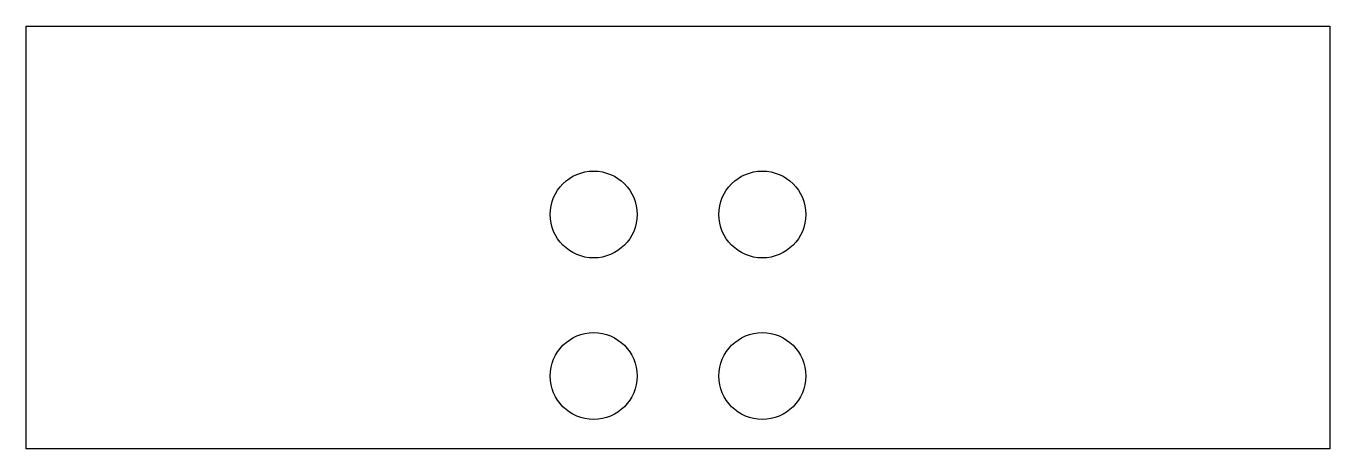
# Model space of a CAD drawing. Header units: millimetres. Extents: x -27.5 to 47.5, y 0 to 24.4.
import ezdxf

# ---------------------------------------------------------------- set-up
doc = ezdxf.new("R2010")
doc.units = ezdxf.units.MM
doc.layers.get('0').update_dxf_attribs({"linetype": 'CONTINUOUS'})

msp = doc.modelspace()

# ---------------------------------------------------------------- linework, layer by layer
msp.add_lwpolyline([(47.5, 0), (-27.5, 0), (-27.5, 24.35), (47.5, 24.35)], close=True)
for centre in [(5.15, 13.5), (14.85, 13.5), (5.15, 4.2), (14.85, 4.2)]:
    msp.add_circle(centre, 2.5)

doc.saveas('drawing.dxf')
